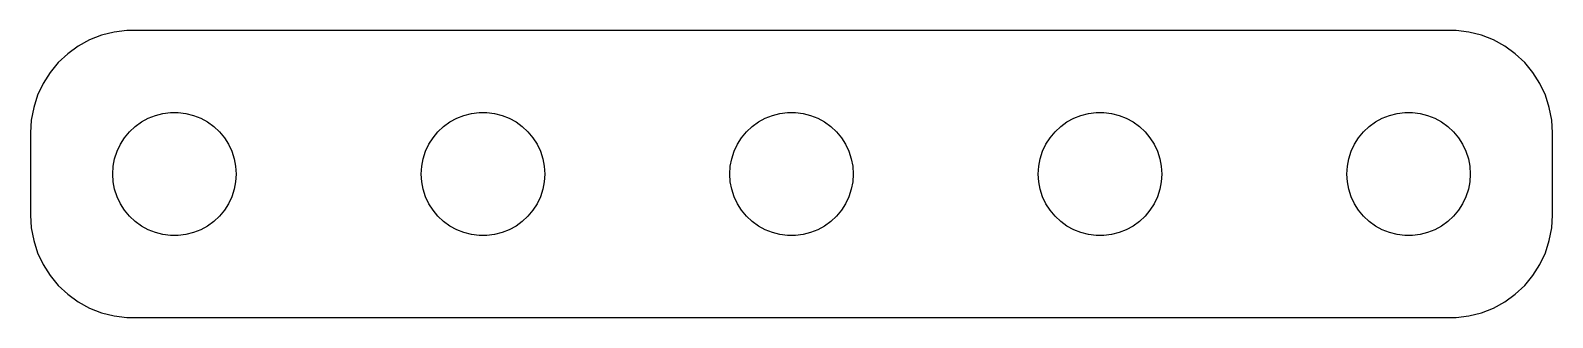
# Model space of a CAD drawing. Header units: metres. Extents: x -37 to 37, y 17 to 31.
import ezdxf

# ---------------------------------------------------------------- set-up
doc = ezdxf.new("R2010")
doc.units = ezdxf.units.M

msp = doc.modelspace()

# ---------------------------------------------------------------- linework, layer by layer
for p, q in [((-34.1289, 30.5241), (-34.6791, 30.2216)), ((-33.5451, 30.7553), (-34.1289, 30.5241)), ((-32.9369, 30.9114), (-33.5451, 30.7553)), ((-32.3139, 30.9901), (-32.9369, 30.9114)), ((32.3139, 30.9901), (-32.3139, 30.9901)), ((32.9369, 30.9114), (32.3139, 30.9901)), ((33.5451, 30.7553), (32.9369, 30.9114)), ((34.1289, 30.5241), (33.5451, 30.7553)), ((34.6791, 30.2216), (34.1289, 30.5241)), ((-35.1871, 29.8526), (-35.6448, 29.4227)), ((-34.6791, 30.2216), (-35.1871, 29.8526)), ((35.1871, 29.8526), (34.6791, 30.2216)), ((35.6448, 29.4227), (35.1871, 29.8526)), ((-36.0451, 28.9389), (-36.3815, 28.4088)), ((-35.6448, 29.4227), (-36.0451, 28.9389)), ((36.0451, 28.9389), (35.6448, 29.4227)), ((36.3815, 28.4088), (36.0451, 28.9389)), ((-36.3815, 28.4088), (-36.6489, 27.8406)), ((36.6489, 27.8406), (36.3815, 28.4088)), ((-36.6489, 27.8406), (-36.8429, 27.2434)), ((36.8429, 27.2434), (36.6489, 27.8406)), ((-36.8429, 27.2434), (-36.9606, 26.6267)), ((-31.6075, 26.533), (-31.2773, 26.7145)), ((-31.2773, 26.7145), (-30.927, 26.8532)), ((-30.927, 26.8532), (-30.5621, 26.9469)), ((-30.5621, 26.9469), (-30.1884, 26.9941)), ((-30.1884, 26.9941), (-29.8116, 26.9941)), ((-29.8116, 26.9941), (-29.4379, 26.9469)), ((-29.4379, 26.9469), (-29.0729, 26.8532)), ((-29.0729, 26.8532), (-28.7227, 26.7145)), ((-28.7227, 26.7145), (-28.3925, 26.533)), ((-16.6075, 26.533), (-16.2773, 26.7145)), ((-16.2773, 26.7145), (-15.927, 26.8532)), ((-15.927, 26.8532), (-15.5621, 26.9469)), ((-15.5621, 26.9469), (-15.1884, 26.9941)), ((-15.1884, 26.9941), (-14.8116, 26.9941)), ((-14.8116, 26.9941), (-14.4379, 26.9469)), ((-14.4379, 26.9469), (-14.0729, 26.8532)), ((-14.0729, 26.8532), (-13.7227, 26.7145)), ((-13.7227, 26.7145), (-13.3925, 26.533)), ((-1.60747, 26.533), (-1.27733, 26.7145)), ((-1.27733, 26.7145), (-0.92705, 26.8532)), ((-0.92705, 26.8532), (-0.56213, 26.9469)), ((-0.56213, 26.9469), (-0.18837, 26.9941)), ((-0.18837, 26.9941), (0.18837, 26.9941)), ((0.18837, 26.9941), (0.56213, 26.9469)), ((0.56213, 26.9469), (0.92705, 26.8532)), ((0.92705, 26.8532), (1.27733, 26.7145)), ((1.27733, 26.7145), (1.60747, 26.533)), ((13.3925, 26.533), (13.7227, 26.7145)), ((13.7227, 26.7145), (14.0729, 26.8532)), ((14.0729, 26.8532), (14.4379, 26.9469)), ((14.4379, 26.9469), (14.8116, 26.9941)), ((14.8116, 26.9941), (15.1884, 26.9941)), ((15.1884, 26.9941), (15.5621, 26.9469)), ((15.5621, 26.9469), (15.927, 26.8532)), ((15.927, 26.8532), (16.2773, 26.7145)), ((16.2773, 26.7145), (16.6075, 26.533)), ((28.3925, 26.533), (28.7227, 26.7145)), ((28.7227, 26.7145), (29.0729, 26.8532)), ((29.0729, 26.8532), (29.4379, 26.9469)), ((29.4379, 26.9469), (29.8116, 26.9941)), ((29.8116, 26.9941), (30.1884, 26.9941)), ((30.1884, 26.9941), (30.5621, 26.9469)), ((30.5621, 26.9469), (30.927, 26.8532)), ((30.927, 26.8532), (31.2773, 26.7145)), ((31.2773, 26.7145), (31.6075, 26.533)), ((36.9606, 26.6267), (36.8429, 27.2434)), ((-36.9606, 26.6267), (-37, 26)), ((-37, 26), (-37, 22)), ((-32.427, 25.7634), (-32.1869, 26.0536)), ((-32.1869, 26.0536), (-31.9123, 26.3115)), ((-31.9123, 26.3115), (-31.6075, 26.533)), ((-28.3925, 26.533), (-28.0877, 26.3115)), ((-28.0877, 26.3115), (-27.8131, 26.0536)), ((-27.8131, 26.0536), (-27.5729, 25.7634)), ((-17.427, 25.7634), (-17.1869, 26.0536)), ((-17.1869, 26.0536), (-16.9123, 26.3115)), ((-16.9123, 26.3115), (-16.6075, 26.533)), ((-13.3925, 26.533), (-13.0877, 26.3115)), ((-13.0877, 26.3115), (-12.8131, 26.0536)), ((-12.8131, 26.0536), (-12.5729, 25.7634)), ((-2.42705, 25.7634), (-2.1869, 26.0536)), ((-2.1869, 26.0536), (-1.91226, 26.3115)), ((-1.91226, 26.3115), (-1.60747, 26.533)), ((1.60747, 26.533), (1.91226, 26.3115)), ((1.91226, 26.3115), (2.1869, 26.0536)), ((2.1869, 26.0536), (2.42705, 25.7634)), ((12.5729, 25.7634), (12.8131, 26.0536)), ((12.8131, 26.0536), (13.0877, 26.3115)), ((13.0877, 26.3115), (13.3925, 26.533)), ((16.6075, 26.533), (16.9123, 26.3115)), ((16.9123, 26.3115), (17.1869, 26.0536)), ((17.1869, 26.0536), (17.427, 25.7634)), ((27.5729, 25.7634), (27.8131, 26.0536)), ((27.8131, 26.0536), (28.0877, 26.3115)), ((28.0877, 26.3115), (28.3925, 26.533)), ((31.6075, 26.533), (31.9123, 26.3115)), ((31.9123, 26.3115), (32.1869, 26.0536)), ((32.1869, 26.0536), (32.427, 25.7634)), ((37, 26), (36.9606, 26.6267)), ((37, 22), (37, 26)), ((-32.7893, 25.1044), (-32.6289, 25.4453)), ((-32.6289, 25.4453), (-32.427, 25.7634)), ((-27.5729, 25.7634), (-27.3711, 25.4453)), ((-27.3711, 25.4453), (-27.2107, 25.1044)), ((-17.7893, 25.1044), (-17.6289, 25.4453)), ((-17.6289, 25.4453), (-17.427, 25.7634)), ((-12.5729, 25.7634), (-12.3711, 25.4453)), ((-12.3711, 25.4453), (-12.2107, 25.1044)), ((-2.78932, 25.1044), (-2.62891, 25.4453)), ((-2.62891, 25.4453), (-2.42705, 25.7634)), ((2.42705, 25.7634), (2.62891, 25.4453)), ((2.62891, 25.4453), (2.78932, 25.1044)), ((12.2107, 25.1044), (12.3711, 25.4453)), ((12.3711, 25.4453), (12.5729, 25.7634)), ((17.427, 25.7634), (17.6289, 25.4453)), ((17.6289, 25.4453), (17.7893, 25.1044)), ((27.2107, 25.1044), (27.3711, 25.4453)), ((27.3711, 25.4453), (27.5729, 25.7634)), ((32.427, 25.7634), (32.6289, 25.4453)), ((32.6289, 25.4453), (32.7893, 25.1044)), ((-32.9763, 24.376), (-32.9057, 24.7461)), ((-32.9057, 24.7461), (-32.7893, 25.1044)), ((-27.2107, 25.1044), (-27.0942, 24.7461)), ((-27.0942, 24.7461), (-27.0237, 24.376)), ((-17.9763, 24.376), (-17.9057, 24.7461)), ((-17.9057, 24.7461), (-17.7893, 25.1044)), ((-12.2107, 25.1044), (-12.0942, 24.7461)), ((-12.0942, 24.7461), (-12.0237, 24.376)), ((-2.97633, 24.376), (-2.90575, 24.7461)), ((-2.90575, 24.7461), (-2.78932, 25.1044)), ((2.78932, 25.1044), (2.90575, 24.7461)), ((2.90575, 24.7461), (2.97633, 24.376)), ((12.0237, 24.376), (12.0942, 24.7461)), ((12.0942, 24.7461), (12.2107, 25.1044)), ((17.7893, 25.1044), (17.9057, 24.7461)), ((17.9057, 24.7461), (17.9763, 24.376)), ((27.0237, 24.376), (27.0942, 24.7461)), ((27.0942, 24.7461), (27.2107, 25.1044)), ((32.7893, 25.1044), (32.9057, 24.7461)), ((32.9057, 24.7461), (32.9763, 24.376)), ((-33, 24), (-32.9763, 24.376)), ((-32.9763, 23.624), (-33, 24)), ((-27.0237, 24.376), (-27, 24)), ((-27, 24), (-27.0237, 23.624)), ((-18, 24), (-17.9763, 24.376)), ((-17.9763, 23.624), (-18, 24)), ((-12.0237, 24.376), (-12, 24)), ((-12, 24), (-12.0237, 23.624)), ((-3, 24), (-2.97633, 24.376)), ((-2.97633, 23.624), (-3, 24)), ((2.97633, 24.376), (3, 24)), ((3, 24), (2.97633, 23.624)), ((12, 24), (12.0237, 24.376)), ((12.0237, 23.624), (12, 24)), ((17.9763, 24.376), (18, 24)), ((18, 24), (17.9763, 23.624)), ((27, 24), (27.0237, 24.376)), ((27.0237, 23.624), (27, 24)), ((32.9763, 24.376), (33, 24)), ((33, 24), (32.9763, 23.624)), ((-32.9057, 23.2539), (-32.9763, 23.624)), ((-32.7893, 22.8956), (-32.9057, 23.2539)), ((-27.0942, 23.2539), (-27.2107, 22.8956)), ((-27.0237, 23.624), (-27.0942, 23.2539)), ((-17.9057, 23.2539), (-17.9763, 23.624)), ((-17.7893, 22.8956), (-17.9057, 23.2539)), ((-12.0942, 23.2539), (-12.2107, 22.8956)), ((-12.0237, 23.624), (-12.0942, 23.2539)), ((-2.90575, 23.2539), (-2.97633, 23.624)), ((-2.78932, 22.8956), (-2.90575, 23.2539)), ((2.90575, 23.2539), (2.78932, 22.8956)), ((2.97633, 23.624), (2.90575, 23.2539)), ((12.0942, 23.2539), (12.0237, 23.624)), ((12.2107, 22.8956), (12.0942, 23.2539)), ((17.9057, 23.2539), (17.7893, 22.8956)), ((17.9763, 23.624), (17.9057, 23.2539)), ((27.0942, 23.2539), (27.0237, 23.624)), ((27.2107, 22.8956), (27.0942, 23.2539)), ((32.9057, 23.2539), (32.7893, 22.8956)), ((32.9763, 23.624), (32.9057, 23.2539)), ((-32.6289, 22.5547), (-32.7893, 22.8956)), ((-32.427, 22.2366), (-32.6289, 22.5547)), ((-32.1869, 21.9464), (-32.427, 22.2366)), ((-27.5729, 22.2366), (-27.8131, 21.9464)), ((-27.3711, 22.5547), (-27.5729, 22.2366)), ((-27.2107, 22.8956), (-27.3711, 22.5547)), ((-17.6289, 22.5547), (-17.7893, 22.8956)), ((-17.427, 22.2366), (-17.6289, 22.5547)), ((-17.1869, 21.9464), (-17.427, 22.2366)), ((-12.5729, 22.2366), (-12.8131, 21.9464)), ((-12.3711, 22.5547), (-12.5729, 22.2366)), ((-12.2107, 22.8956), (-12.3711, 22.5547)), ((-2.62891, 22.5547), (-2.78932, 22.8956)), ((-2.42705, 22.2366), (-2.62891, 22.5547)), ((-2.1869, 21.9464), (-2.42705, 22.2366)), ((2.42705, 22.2366), (2.1869, 21.9464)), ((2.62891, 22.5547), (2.42705, 22.2366)), ((2.78932, 22.8956), (2.62891, 22.5547)), ((12.3711, 22.5547), (12.2107, 22.8956)), ((12.5729, 22.2366), (12.3711, 22.5547)), ((12.8131, 21.9464), (12.5729, 22.2366)), ((17.427, 22.2366), (17.1869, 21.9464)), ((17.6289, 22.5547), (17.427, 22.2366)), ((17.7893, 22.8956), (17.6289, 22.5547)), ((27.3711, 22.5547), (27.2107, 22.8956)), ((27.5729, 22.2366), (27.3711, 22.5547)), ((27.8131, 21.9464), (27.5729, 22.2366)), ((32.427, 22.2366), (32.1869, 21.9464)), ((32.6289, 22.5547), (32.427, 22.2366)), ((32.7893, 22.8956), (32.6289, 22.5547)), ((-37, 22), (-36.9606, 21.3733)), ((-31.9123, 21.6885), (-32.1869, 21.9464)), ((-31.6075, 21.467), (-31.9123, 21.6885)), ((-31.2773, 21.2855), (-31.6075, 21.467)), ((-28.3925, 21.467), (-28.7227, 21.2855)), ((-28.0877, 21.6885), (-28.3925, 21.467)), ((-27.8131, 21.9464), (-28.0877, 21.6885)), ((-16.9123, 21.6885), (-17.1869, 21.9464)), ((-16.6075, 21.467), (-16.9123, 21.6885)), ((-16.2773, 21.2855), (-16.6075, 21.467)), ((-13.3925, 21.467), (-13.7227, 21.2855)), ((-13.0877, 21.6885), (-13.3925, 21.467)), ((-12.8131, 21.9464), (-13.0877, 21.6885)), ((-1.91226, 21.6885), (-2.1869, 21.9464)), ((-1.60747, 21.467), (-1.91226, 21.6885)), ((-1.27733, 21.2855), (-1.60747, 21.467)), ((1.60747, 21.467), (1.27733, 21.2855)), ((1.91226, 21.6885), (1.60747, 21.467)), ((2.1869, 21.9464), (1.91226, 21.6885)), ((13.0877, 21.6885), (12.8131, 21.9464)), ((13.3925, 21.467), (13.0877, 21.6885)), ((13.7227, 21.2855), (13.3925, 21.467)), ((16.6075, 21.467), (16.2773, 21.2855)), ((16.9123, 21.6885), (16.6075, 21.467)), ((17.1869, 21.9464), (16.9123, 21.6885)), ((28.0877, 21.6885), (27.8131, 21.9464)), ((28.3925, 21.467), (28.0877, 21.6885)), ((28.7227, 21.2855), (28.3925, 21.467)), ((31.6075, 21.467), (31.2773, 21.2855)), ((31.9123, 21.6885), (31.6075, 21.467)), ((32.1869, 21.9464), (31.9123, 21.6885)), ((36.9606, 21.3733), (37, 22)), ((-36.9606, 21.3733), (-36.8429, 20.7566)), ((-36.8429, 20.7566), (-36.6489, 20.1594)), ((-30.927, 21.1468), (-31.2773, 21.2855)), ((-30.5621, 21.0531), (-30.927, 21.1468)), ((-30.1884, 21.0059), (-30.5621, 21.0531)), ((-29.8116, 21.0059), (-30.1884, 21.0059)), ((-29.4379, 21.0531), (-29.8116, 21.0059)), ((-29.0729, 21.1468), (-29.4379, 21.0531)), ((-28.7227, 21.2855), (-29.0729, 21.1468)), ((-15.927, 21.1468), (-16.2773, 21.2855)), ((-15.5621, 21.0531), (-15.927, 21.1468)), ((-15.1884, 21.0059), (-15.5621, 21.0531)), ((-14.8116, 21.0059), (-15.1884, 21.0059)), ((-14.4379, 21.0531), (-14.8116, 21.0059)), ((-14.0729, 21.1468), (-14.4379, 21.0531)), ((-13.7227, 21.2855), (-14.0729, 21.1468)), ((-0.92705, 21.1468), (-1.27733, 21.2855)), ((-0.56213, 21.0531), (-0.92705, 21.1468)), ((-0.18837, 21.0059), (-0.56213, 21.0531)), ((0.18837, 21.0059), (-0.18837, 21.0059)), ((0.56213, 21.0531), (0.18837, 21.0059)), ((0.92705, 21.1468), (0.56213, 21.0531)), ((1.27733, 21.2855), (0.92705, 21.1468)), ((14.0729, 21.1468), (13.7227, 21.2855)), ((14.4379, 21.0531), (14.0729, 21.1468)), ((14.8116, 21.0059), (14.4379, 21.0531)), ((15.1884, 21.0059), (14.8116, 21.0059)), ((15.5621, 21.0531), (15.1884, 21.0059)), ((15.927, 21.1468), (15.5621, 21.0531)), ((16.2773, 21.2855), (15.927, 21.1468)), ((29.0729, 21.1468), (28.7227, 21.2855)), ((29.4379, 21.0531), (29.0729, 21.1468)), ((29.8116, 21.0059), (29.4379, 21.0531)), ((30.1884, 21.0059), (29.8116, 21.0059)), ((30.5621, 21.0531), (30.1884, 21.0059)), ((30.927, 21.1468), (30.5621, 21.0531)), ((31.2773, 21.2855), (30.927, 21.1468)), ((36.6489, 20.1594), (36.8429, 20.7566)), ((36.8429, 20.7566), (36.9606, 21.3733)), ((-36.6489, 20.1594), (-36.3815, 19.5912)), ((36.3815, 19.5912), (36.6489, 20.1594)), ((-36.3815, 19.5912), (-36.0451, 19.0611)), ((36.0451, 19.0611), (36.3815, 19.5912)), ((-36.0451, 19.0611), (-35.6448, 18.5773)), ((-35.6448, 18.5773), (-35.1871, 18.1474)), ((35.1871, 18.1474), (35.6448, 18.5773)), ((35.6448, 18.5773), (36.0451, 19.0611)), ((-35.1871, 18.1474), (-34.6791, 17.7784)), ((-34.6791, 17.7784), (-34.1289, 17.4759)), ((34.1289, 17.4759), (34.6791, 17.7784)), ((34.6791, 17.7784), (35.1871, 18.1474)), ((-34.1289, 17.4759), (-33.5451, 17.2447)), ((-33.5451, 17.2447), (-32.9369, 17.0886)), ((-32.9369, 17.0886), (-32.3139, 17.0099)), ((32.3139, 17.0099), (32.9369, 17.0886)), ((32.9369, 17.0886), (33.5451, 17.2447)), ((33.5451, 17.2447), (34.1289, 17.4759)), ((-32.3139, 17.0099), (32.3139, 17.0099))]:
    msp.add_line(p, q)

doc.saveas('drawing.dxf')
